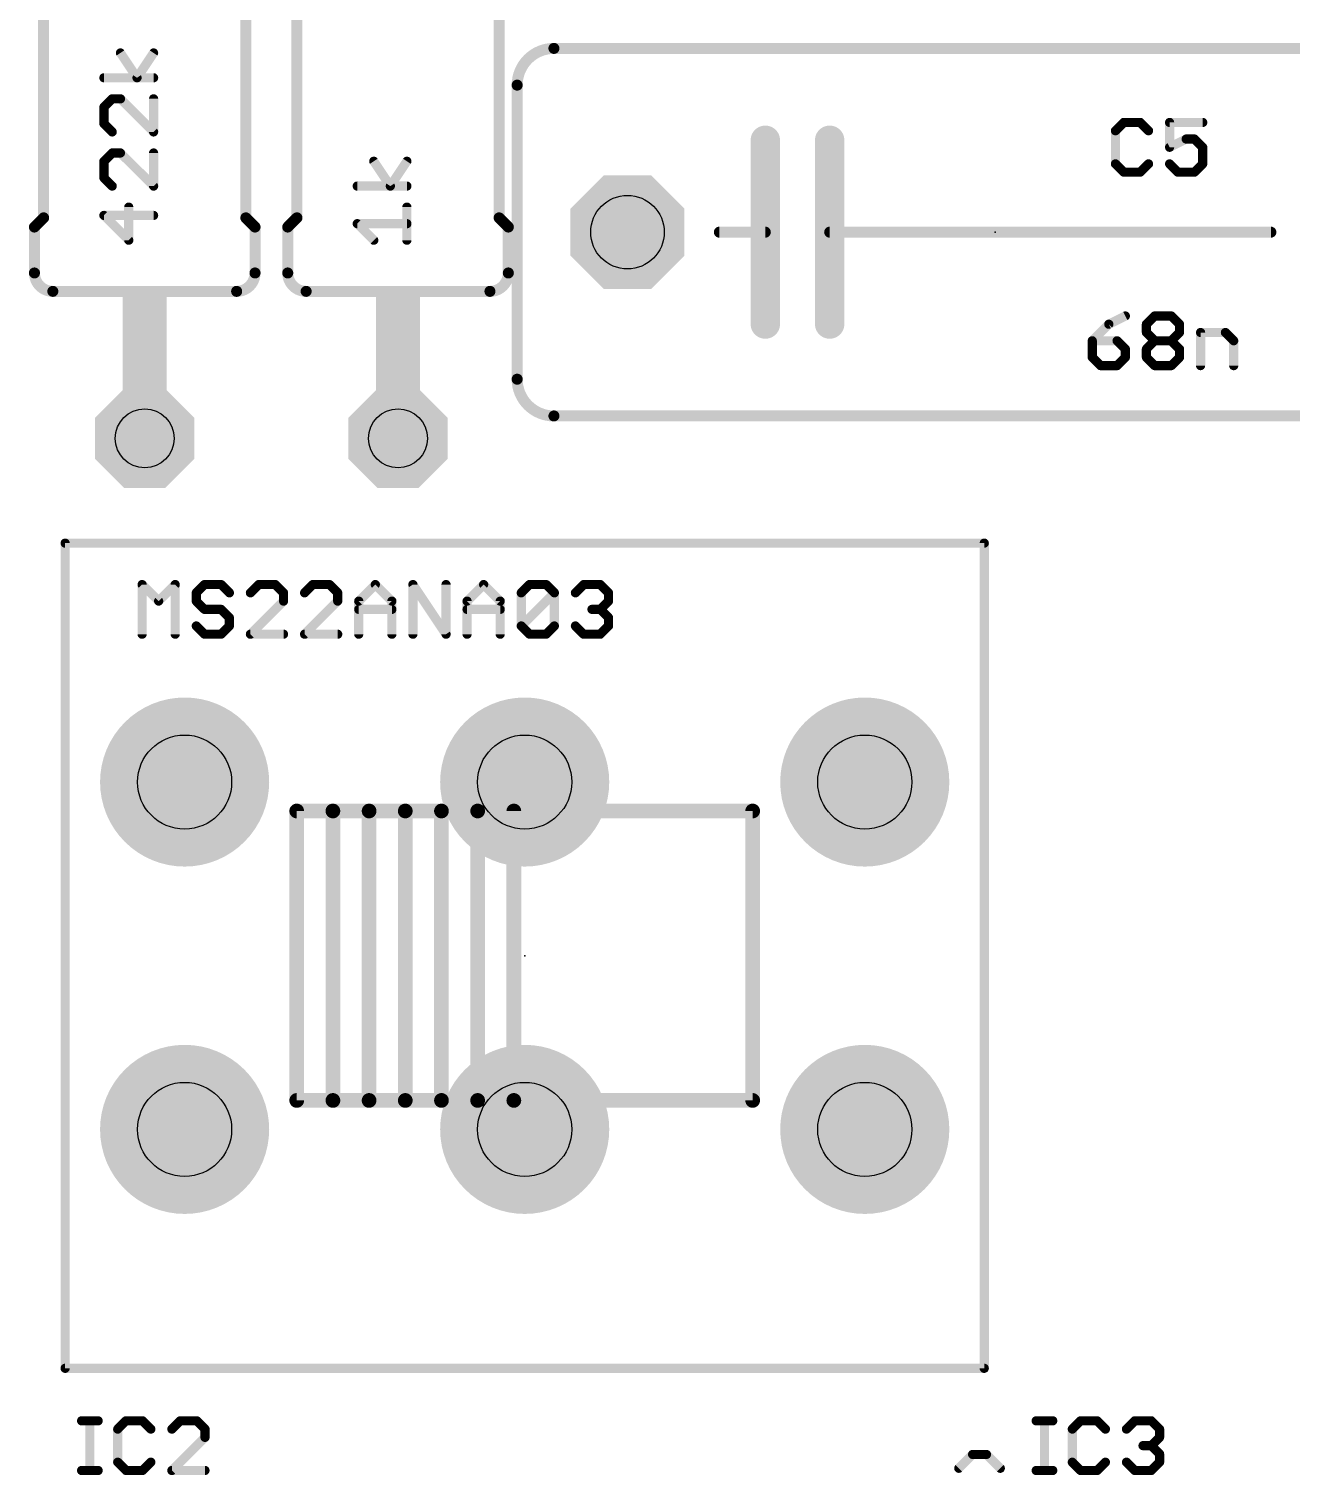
# Model space of a CAD drawing. Extents: x 0 to 135, y -25 to 72.
# Drawn here: x 61.15 to 78.59, y 10.82 to 30.81 of the extents above; entities that cross this region are included whole.
import ezdxf

# ---------------------------------------------------------------- set-up
doc = ezdxf.new("R2010")
doc.units = 0
for name, color, linetype in [('17', 82, 'CONTINUOUS'), ('21', 253, 'CONTINUOUS'), ('23', 7, 'CONTINUOUS'), ('25', 253, 'CONTINUOUS'), ('27', 253, 'CONTINUOUS'), ('29', 253, 'CONTINUOUS'), ('44', 253, 'CONTINUOUS'), ('51', 253, 'CONTINUOUS')]:
    doc.layers.add(name, color=color, linetype=linetype)

# ---------------------------------------------------------------- blocks, each defined once
blk = doc.blocks.new('OCTAGONP')
at = {"const_width": 0.5}
blk.add_lwpolyline([(-0.25, -0.1036), (-0.25, 0.1036), (-0.1036, 0.25), (0.1036, 0.25), (0.25, 0.1036), (0.25, -0.1036), (0.1036, -0.25), (-0.1036, -0.25), (-0.25, -0.1036), (-0.25, 0.1036)], dxfattribs=at)
blk = doc.blocks.new('RECT')
blk.add_solid([(-0.5, -0.5), (0.5, -0.5), (-0.5, 0.5), (0.5, 0.5)])
blk = doc.blocks.new('ROUNDP')
at = {"const_width": 0.5}
blk.add_lwpolyline([(0, -0.25, 1), (0, 0.25, 1), (0, -0.25)], format="xyb", dxfattribs=at)

msp = doc.modelspace()

# ---------------------------------------------------------------- linework, layer by layer
at = {"layer": '21'}
for points, const_width in [([(61.353, 34.802), (61.353, 28.198)], 0.1524), ([(64.147, 34.802), (64.147, 28.198)], 0.1524), ([(64.853, 34.802), (64.853, 28.198)], 0.1524), ([(67.647, 34.802), (67.647, 28.198)], 0.1524), ([(68.404, 30.54), (80.596, 30.54)], 0.1524), ([(67.896, 25.968), (67.896, 30.032)], 0.1524), ([(71.325, 29.27), (71.325, 28)], 0.4064), ([(72.214, 29.27), (72.214, 28)], 0.4064), ([(61.353, 28.198), (61.226, 28.071)], 0.1524), ([(64.147, 28.198), (64.274, 28.071)], 0.1524), ([(64.853, 28.198), (64.726, 28.071)], 0.1524), ([(67.647, 28.198), (67.774, 28.071)], 0.1524), ([(71.325, 28), (71.325, 26.73)], 0.4064), ([(72.214, 28), (72.214, 26.73)], 0.4064), ([(61.226, 27.436), (61.226, 28.071)], 0.1524), ([(64.274, 27.436), (64.274, 28.071)], 0.1524), ([(64.726, 27.436), (64.726, 28.071)], 0.1524), ([(67.774, 27.436), (67.774, 28.071)], 0.1524), ([(70.69, 28), (71.325, 28)], 0.1524), ([(78.31, 28), (72.214, 28)], 0.1524), ([(64.02, 27.182), (61.48, 27.182)], 0.1524), ([(67.52, 27.182), (64.98, 27.182)], 0.1524), ([(80.596, 25.46), (68.404, 25.46)], 0.1524), ([(74.35, 23.7023), (61.65, 23.7023)], 0.127), ([(61.65, 23.7023), (61.65, 12.2977)], 0.127), ([(74.35, 23.7023), (74.35, 12.2977)], 0.127), ([(65.85, 20), (66.35, 20)], 0.2032), ([(65.85, 16), (65.85, 20)], 0.2032), ([(66.35, 20), (66.85, 20)], 0.2032), ([(66.35, 16), (66.35, 20)], 0.2032), ([(66.85, 16), (66.85, 20)], 0.2032), ([(66.35, 16), (65.85, 16)], 0.2032), ([(66.85, 16), (66.35, 16)], 0.2032), ([(74.35, 12.2977), (61.65, 12.2977)], 0.127)]:
    msp.add_lwpolyline(points, dxfattribs=dict(at, const_width=const_width))
for points, const_width in [([(68.404, 30.54, 0.4142), (67.896, 30.032)], 0.1524), ([(68.404, 30.5781, 1), (68.404, 30.5019)], 0.0762), ([(68.404, 30.5019, 1), (68.404, 30.5781)], 0.0762), ([(67.9341, 30.032, 1), (67.8579, 30.032)], 0.0762), ([(67.8579, 30.032, 1), (67.9341, 30.032)], 0.0762), ([(71.4266, 29.27, 1), (71.2234, 29.27)], 0.2032), ([(72.3156, 29.27, 1), (72.1124, 29.27)], 0.2032), ([(61.3149, 28.198, 1), (61.3911, 28.198)], 0.0762), ([(61.3799, 28.1711, 1), (61.3261, 28.2249)], 0.0762), ([(64.1089, 28.198, 1), (64.1851, 28.198)], 0.0762), ([(64.1739, 28.2249, 1), (64.1201, 28.1711)], 0.0762), ([(64.8149, 28.198, 1), (64.8911, 28.198)], 0.0762), ([(64.8799, 28.1711, 1), (64.8261, 28.2249)], 0.0762), ([(67.6089, 28.198, 1), (67.6851, 28.198)], 0.0762), ([(67.6739, 28.2249, 1), (67.6201, 28.1711)], 0.0762), ([(71.4266, 28, 1), (71.2234, 28)], 0.2032), ([(72.3156, 28, 1), (72.1124, 28)], 0.2032), ([(61.2641, 28.071, 1), (61.1879, 28.071)], 0.0762), ([(61.1991, 28.0979, 1), (61.2529, 28.0441)], 0.0762), ([(64.3121, 28.071, 1), (64.2359, 28.071)], 0.0762), ([(64.2471, 28.0441, 1), (64.3009, 28.0979)], 0.0762), ([(64.7641, 28.071, 1), (64.6879, 28.071)], 0.0762), ([(64.6991, 28.0979, 1), (64.7529, 28.0441)], 0.0762), ([(67.8121, 28.071, 1), (67.7359, 28.071)], 0.0762), ([(67.7471, 28.0441, 1), (67.8009, 28.0979)], 0.0762), ([(70.69, 28.0381, 1), (70.69, 27.9619)], 0.0762), ([(71.2234, 28, 1), (71.4266, 28)], 0.2032), ([(71.325, 27.9619, 1), (71.325, 28.0381)], 0.0762), ([(72.1124, 28, 1), (72.3156, 28)], 0.2032), ([(72.214, 28.0381, 1), (72.214, 27.9619)], 0.0762), ([(78.31, 27.9619, 1), (78.31, 28.0381)], 0.0762), ([(61.226, 27.436, 0.4142), (61.48, 27.182)], 0.1524), ([(61.2641, 27.436, 1), (61.1879, 27.436)], 0.0762), ([(61.1879, 27.436, 1), (61.2641, 27.436)], 0.0762), ([(64.02, 27.182, 0.4142), (64.274, 27.436)], 0.1524), ([(64.3121, 27.436, 1), (64.2359, 27.436)], 0.0762), ([(64.2359, 27.436, 1), (64.3121, 27.436)], 0.0762), ([(64.726, 27.436, 0.4142), (64.98, 27.182)], 0.1524), ([(64.7641, 27.436, 1), (64.6879, 27.436)], 0.0762), ([(64.6879, 27.436, 1), (64.7641, 27.436)], 0.0762), ([(67.52, 27.182, 0.4142), (67.774, 27.436)], 0.1524), ([(67.8121, 27.436, 1), (67.7359, 27.436)], 0.0762), ([(67.7359, 27.436, 1), (67.8121, 27.436)], 0.0762), ([(61.48, 27.2201, 1), (61.48, 27.1439)], 0.0762), ([(61.48, 27.1439, 1), (61.48, 27.2201)], 0.0762), ([(64.02, 27.2201, 1), (64.02, 27.1439)], 0.0762), ([(64.02, 27.1439, 1), (64.02, 27.2201)], 0.0762), ([(64.98, 27.2201, 1), (64.98, 27.1439)], 0.0762), ([(64.98, 27.1439, 1), (64.98, 27.2201)], 0.0762), ([(67.52, 27.2201, 1), (67.52, 27.1439)], 0.0762), ([(67.52, 27.1439, 1), (67.52, 27.2201)], 0.0762), ([(71.2234, 26.73, 1), (71.4266, 26.73)], 0.2032), ([(72.1124, 26.73, 1), (72.3156, 26.73)], 0.2032), ([(67.896, 25.968, 0.4142), (68.404, 25.46)], 0.1524), ([(67.9341, 25.968, 1), (67.8579, 25.968)], 0.0762), ([(67.8579, 25.968, 1), (67.9341, 25.968)], 0.0762), ([(68.404, 25.4981, 1), (68.404, 25.4219)], 0.0762), ([(68.404, 25.4219, 1), (68.404, 25.4981)], 0.0762), ([(61.65, 23.734, 1), (61.65, 23.6706)], 0.0635), ([(61.6818, 23.7023, 1), (61.6183, 23.7023)], 0.0635), ([(74.3818, 23.7023, 1), (74.3183, 23.7023)], 0.0635), ([(74.35, 23.6706, 1), (74.35, 23.734)], 0.0635), ([(65.85, 20.0508, 1), (65.85, 19.9492)], 0.1016), ([(65.9008, 20, 1), (65.7992, 20)], 0.1016), ([(66.35, 20.0508, 1), (66.35, 19.9492)], 0.1016), ([(66.4008, 20, 1), (66.2992, 20)], 0.1016), ([(66.35, 19.9492, 1), (66.35, 20.0508)], 0.1016), ([(66.9008, 20, 1), (66.7992, 20)], 0.1016), ([(66.85, 19.9492, 1), (66.85, 20.0508)], 0.1016), ([(65.85, 16.0508, 1), (65.85, 15.9492)], 0.1016), ([(65.7992, 16, 1), (65.9008, 16)], 0.1016), ([(66.35, 16.0508, 1), (66.35, 15.9492)], 0.1016), ([(66.2992, 16, 1), (66.4008, 16)], 0.1016), ([(66.35, 15.9492, 1), (66.35, 16.0508)], 0.1016), ([(66.7992, 16, 1), (66.9008, 16)], 0.1016), ([(66.85, 15.9492, 1), (66.85, 16.0508)], 0.1016), ([(61.65, 12.3295, 1), (61.65, 12.266)], 0.0635), ([(61.6183, 12.2977, 1), (61.6818, 12.2977)], 0.0635), ([(74.3183, 12.2977, 1), (74.3818, 12.2977)], 0.0635), ([(74.35, 12.266, 1), (74.35, 12.3295)], 0.0635)]:
    msp.add_lwpolyline(points, format="xyb", dxfattribs=dict(at, const_width=const_width))
at = {"layer": '23'}
for p in [(74.5, 28), (68, 18)]:
    msp.add_point(p, dxfattribs=at)
at = {"layer": '25', "const_width": 0.0635}
for points in [[(76.1944, 29.4017, 1), (76.1309, 29.4017)], [(76.1402, 29.4241, 1), (76.1851, 29.3792)], [(76.2771, 29.5478, 1), (76.2771, 29.4843)], [(76.2995, 29.4936, 1), (76.2546, 29.5385)], [(76.5283, 29.5385, 1), (76.4834, 29.4936)], [(76.5059, 29.4843, 1), (76.5059, 29.5478)], [(76.5978, 29.3792, 1), (76.6427, 29.4241)], [(76.9428, 29.5161, 1), (76.8793, 29.5161)], [(76.9111, 29.5478, 1), (76.9111, 29.4843)], [(77.3687, 29.4843, 1), (77.3687, 29.5478)], [(76.8793, 29.1729, 1), (76.9428, 29.1729)], [(76.8969, 29.2013, 1), (76.9253, 29.1445)], [(77.1399, 29.319, 1), (77.1399, 29.2555)], [(77.1541, 29.2589, 1), (77.1257, 29.3157)], [(77.2767, 29.3097, 1), (77.2318, 29.2648)], [(77.2543, 29.2555, 1), (77.2543, 29.319)], [(77.4004, 29.1729, 1), (77.3369, 29.1729)], [(77.3462, 29.1504, 1), (77.3911, 29.1953)], [(76.1851, 28.9665, 1), (76.1402, 28.9216)], [(76.6427, 28.9216, 1), (76.5978, 28.9665)], [(76.9335, 28.9665, 1), (76.8886, 28.9216)], [(77.3911, 28.9216, 1), (77.3462, 28.9665)], [(76.1309, 28.9441, 1), (76.1944, 28.9441)], [(76.2771, 28.8615, 1), (76.2771, 28.798)], [(76.2546, 28.8072, 1), (76.2995, 28.8522)], [(76.4834, 28.8522, 1), (76.5283, 28.8072)], [(76.5059, 28.798, 1), (76.5059, 28.8615)], [(77.0255, 28.8615, 1), (77.0255, 28.798)], [(77.003, 28.8072, 1), (77.0479, 28.8522)], [(77.2318, 28.8522, 1), (77.2767, 28.8072)], [(77.2543, 28.798, 1), (77.2543, 28.8615)], [(77.3369, 28.9441, 1), (77.4004, 28.9441)], [(61.8777, 11.6038, 1), (61.8777, 11.5403)], [(62.0239, 11.5721, 1), (61.9604, 11.5721)], [(62.1065, 11.5403, 1), (62.1065, 11.6038)], [(62.4911, 11.6038, 1), (62.4911, 11.5403)], [(62.5135, 11.5496, 1), (62.4686, 11.5945)], [(62.7423, 11.5945, 1), (62.6974, 11.5496)], [(62.7199, 11.5403, 1), (62.7199, 11.6038)], [(63.2395, 11.6038, 1), (63.2395, 11.5403)], [(63.2619, 11.5496, 1), (63.217, 11.5945)], [(63.4907, 11.5945, 1), (63.4458, 11.5496)], [(63.4683, 11.5403, 1), (63.4683, 11.6038)], [(75.0677, 11.6038, 1), (75.0677, 11.5403)], [(75.2139, 11.5721, 1), (75.1504, 11.5721)], [(75.2965, 11.5403, 1), (75.2965, 11.6038)], [(75.6811, 11.6038, 1), (75.6811, 11.5403)], [(75.7035, 11.5496, 1), (75.6586, 11.5945)], [(75.9323, 11.5945, 1), (75.8874, 11.5496)], [(75.9099, 11.5403, 1), (75.9099, 11.6038)], [(76.4295, 11.6038, 1), (76.4295, 11.5403)], [(76.4519, 11.5496, 1), (76.407, 11.5945)], [(76.6807, 11.5945, 1), (76.6358, 11.5496)], [(76.6583, 11.5403, 1), (76.6583, 11.6038)], [(62.4084, 11.4577, 1), (62.3449, 11.4577)], [(62.3542, 11.4801, 1), (62.3991, 11.4352)], [(62.8118, 11.4352, 1), (62.8567, 11.4801)], [(63.1026, 11.4801, 1), (63.1475, 11.4352)], [(63.6144, 11.4577, 1), (63.5509, 11.4577)], [(63.5602, 11.4352, 1), (63.6051, 11.4801)], [(63.6051, 11.3208, 1), (63.5602, 11.3657)], [(75.5984, 11.4577, 1), (75.5349, 11.4577)], [(75.5442, 11.4801, 1), (75.5891, 11.4352)], [(76.0018, 11.4352, 1), (76.0467, 11.4801)], [(76.2926, 11.4801, 1), (76.3375, 11.4352)], [(76.8044, 11.4577, 1), (76.7409, 11.4577)], [(76.7502, 11.4352, 1), (76.7951, 11.4801)], [(76.7951, 11.3208, 1), (76.7502, 11.3657)], [(63.5509, 11.3433, 1), (63.6144, 11.3433)], [(76.5439, 11.2606, 1), (76.5439, 11.1971)], [(76.6807, 11.2513, 1), (76.6358, 11.2064)], [(76.6358, 11.2513, 1), (76.6807, 11.2064)], [(76.6583, 11.1971, 1), (76.6583, 11.2606)], [(76.7409, 11.3433, 1), (76.8044, 11.3433)], [(62.3449, 11.0001, 1), (62.4084, 11.0001)], [(62.3991, 11.0225, 1), (62.3542, 10.9776)], [(62.8567, 10.9776, 1), (62.8118, 11.0225)], [(75.5349, 11.0001, 1), (75.5984, 11.0001)], [(75.5891, 11.0225, 1), (75.5442, 10.9776)], [(76.0467, 10.9776, 1), (76.0018, 11.0225)], [(76.3375, 11.0225, 1), (76.2926, 10.9776)], [(76.8044, 11.1145, 1), (76.7409, 11.1145)], [(76.7409, 11.0001, 1), (76.8044, 11.0001)], [(76.7502, 11.092, 1), (76.7951, 11.1369)], [(76.7951, 10.9776, 1), (76.7502, 11.0225)], [(61.8777, 10.9175, 1), (61.8777, 10.8539)], [(61.9604, 10.8857, 1), (62.0239, 10.8857)], [(62.1065, 10.8539, 1), (62.1065, 10.9175)], [(62.4911, 10.9175, 1), (62.4911, 10.8539)], [(62.4686, 10.8632, 1), (62.5135, 10.9082)], [(62.6974, 10.9082, 1), (62.7423, 10.8632)], [(62.7199, 10.8539, 1), (62.7199, 10.9175)], [(63.1251, 10.9175, 1), (63.1251, 10.8539)], [(63.1026, 10.9082, 1), (63.1475, 10.8632)], [(63.5827, 10.8539, 1), (63.5827, 10.9175)], [(75.0677, 10.9175, 1), (75.0677, 10.8539)], [(75.1504, 10.8857, 1), (75.2139, 10.8857)], [(75.2965, 10.8539, 1), (75.2965, 10.9175)], [(75.6811, 10.9175, 1), (75.6811, 10.8539)], [(75.6586, 10.8632, 1), (75.7035, 10.9082)], [(75.8874, 10.9082, 1), (75.9323, 10.8632)], [(75.9099, 10.8539, 1), (75.9099, 10.9175)], [(76.4295, 10.9175, 1), (76.4295, 10.8539)], [(76.407, 10.8632, 1), (76.4519, 10.9082)], [(76.6358, 10.9082, 1), (76.6807, 10.8632)], [(76.6583, 10.8539, 1), (76.6583, 10.9175)]]:
    msp.add_lwpolyline(points, format="xyb", dxfattribs=at)
at = {"layer": '25', "const_width": 0.127}
for points in [[(76.2771, 29.5161), (76.1627, 29.4017)], [(76.1627, 29.4017), (76.1627, 28.9441)], [(76.5059, 29.5161), (76.2771, 29.5161)], [(76.6203, 29.4017), (76.5059, 29.5161)], [(77.3687, 29.5161), (76.9111, 29.5161)], [(76.9111, 29.5161), (76.9111, 29.1729)], [(76.9111, 29.1729), (77.1399, 29.2873)], [(77.1399, 29.2873), (77.2543, 29.2873)], [(77.2543, 29.2873), (77.3687, 29.1729)], [(77.3687, 29.1729), (77.3687, 28.9441)], [(76.1627, 28.9441), (76.2771, 28.8297)], [(76.5059, 28.8297), (76.6203, 28.9441)], [(77.0255, 28.8297), (76.9111, 28.9441)], [(77.3687, 28.9441), (77.2543, 28.8297)], [(76.2771, 28.8297), (76.5059, 28.8297)], [(77.2543, 28.8297), (77.0255, 28.8297)], [(61.8777, 11.5721), (62.1065, 11.5721)], [(61.9921, 10.8857), (61.9921, 11.5721)], [(62.4911, 11.5721), (62.3767, 11.4577)], [(62.7199, 11.5721), (62.4911, 11.5721)], [(62.8343, 11.4577), (62.7199, 11.5721)], [(63.2395, 11.5721), (63.1251, 11.4577)], [(63.4683, 11.5721), (63.2395, 11.5721)], [(63.5827, 11.4577), (63.4683, 11.5721)], [(75.0677, 11.5721), (75.2965, 11.5721)], [(75.1821, 10.8857), (75.1821, 11.5721)], [(75.6811, 11.5721), (75.5667, 11.4577)], [(75.9099, 11.5721), (75.6811, 11.5721)], [(76.0243, 11.4577), (75.9099, 11.5721)], [(76.3151, 11.4577), (76.4295, 11.5721)], [(76.4295, 11.5721), (76.6583, 11.5721)], [(76.6583, 11.5721), (76.7727, 11.4577)], [(62.3767, 11.4577), (62.3767, 11.0001)], [(63.1251, 10.8857), (63.5827, 11.3433)], [(63.5827, 11.3433), (63.5827, 11.4577)], [(75.5667, 11.4577), (75.5667, 11.0001)], [(76.7727, 11.3433), (76.6583, 11.2289)], [(76.7727, 11.4577), (76.7727, 11.3433)], [(76.6583, 11.2289), (76.5439, 11.2289)], [(76.6583, 11.2289), (76.7727, 11.1145)], [(62.3767, 11.0001), (62.4911, 10.8857)], [(62.7199, 10.8857), (62.8343, 11.0001)], [(75.5667, 11.0001), (75.6811, 10.8857)], [(75.9099, 10.8857), (76.0243, 11.0001)], [(76.4295, 10.8857), (76.3151, 11.0001)], [(76.7727, 11.0001), (76.6583, 10.8857)], [(76.7727, 11.1145), (76.7727, 11.0001)], [(61.8777, 10.8857), (62.1065, 10.8857)], [(62.4911, 10.8857), (62.7199, 10.8857)], [(63.5827, 10.8857), (63.1251, 10.8857)], [(75.0677, 10.8857), (75.2965, 10.8857)], [(75.6811, 10.8857), (75.9099, 10.8857)], [(76.6583, 10.8857), (76.4295, 10.8857)]]:
    msp.add_lwpolyline(points, dxfattribs=at)
at = {"layer": '27', "const_width": 0.127}
for points in [[(62.6435, 30.1337), (62.4147, 30.4769)], [(62.8723, 30.4769), (62.6435, 30.1337)], [(62.8723, 30.1337), (62.1859, 30.1337)], [(62.3003, 29.8429), (62.1859, 29.7285)], [(62.1859, 29.7285), (62.1859, 29.4997)], [(62.4147, 29.8429), (62.3003, 29.8429)], [(62.8723, 29.3853), (62.4147, 29.8429)], [(62.8723, 29.8429), (62.8723, 29.3853)], [(62.1859, 29.4997), (62.3003, 29.3853)], [(62.3003, 29.0945), (62.1859, 28.9801)], [(62.1859, 28.9801), (62.1859, 28.7513)], [(62.4147, 29.0945), (62.3003, 29.0945)], [(62.8723, 28.6369), (62.4147, 29.0945)], [(62.8723, 29.0945), (62.8723, 28.6369)], [(66.1435, 28.6369), (65.9147, 28.9801)], [(66.3723, 28.9801), (66.1435, 28.6369)], [(62.1859, 28.7513), (62.3003, 28.6369)], [(66.3723, 28.6369), (65.6859, 28.6369)], [(62.5291, 27.8885), (62.5291, 28.3461)], [(66.3723, 27.8885), (66.3723, 28.3461)], [(62.8723, 28.2317), (62.1859, 28.2317)], [(62.1859, 28.2317), (62.5291, 27.8885)], [(65.9147, 27.8885), (65.6859, 28.1173)], [(65.6859, 28.1173), (66.3723, 28.1173)], [(76.071, 26.7277), (75.8423, 26.4989)], [(76.2998, 26.8421), (76.071, 26.7277)], [(76.5907, 26.7277), (76.7051, 26.8421)], [(76.5907, 26.6133), (76.5907, 26.7277)], [(76.7051, 26.8421), (76.9339, 26.8421)], [(76.9339, 26.8421), (77.0483, 26.7277)], [(77.0483, 26.7277), (77.0483, 26.6133)], [(76.7051, 26.4989), (76.5907, 26.6133)], [(77.0483, 26.6133), (76.9339, 26.4989)], [(77.3391, 26.1557), (77.3391, 26.6133)], [(77.3391, 26.6133), (77.6823, 26.6133)], [(77.6823, 26.6133), (77.7967, 26.4989)], [(75.8423, 26.4989), (75.8423, 26.2701)], [(76.1854, 26.4989), (75.8423, 26.4989)], [(76.2998, 26.3845), (76.1854, 26.4989)], [(76.2998, 26.2701), (76.2998, 26.3845)], [(76.5907, 26.3845), (76.7051, 26.4989)], [(76.5907, 26.2701), (76.5907, 26.3845)], [(76.7051, 26.4989), (76.9339, 26.4989)], [(76.9339, 26.4989), (77.0483, 26.3845)], [(77.0483, 26.3845), (77.0483, 26.2701)], [(77.7967, 26.4989), (77.7967, 26.1557)], [(75.8423, 26.2701), (75.9567, 26.1557)], [(75.9567, 26.1557), (76.1854, 26.1557)], [(76.1854, 26.1557), (76.2998, 26.2701)], [(76.7051, 26.1557), (76.5907, 26.2701)], [(76.9339, 26.1557), (76.7051, 26.1557)], [(77.0483, 26.2701), (76.9339, 26.1557)], [(62.7135, 22.4435), (62.7135, 23.1299)], [(62.7135, 23.1299), (62.9423, 22.9011)], [(62.9423, 22.9011), (63.1711, 23.1299)], [(63.1711, 23.1299), (63.1711, 22.4435)], [(63.5763, 23.1299), (63.4619, 23.0155)], [(63.8051, 23.1299), (63.5763, 23.1299)], [(63.9195, 23.0155), (63.8051, 23.1299)], [(64.3247, 23.1299), (64.2103, 23.0155)], [(64.5535, 23.1299), (64.3247, 23.1299)], [(64.6679, 23.0155), (64.5535, 23.1299)], [(65.0731, 23.1299), (64.9587, 23.0155)], [(65.3019, 23.1299), (65.0731, 23.1299)], [(65.4163, 23.0155), (65.3019, 23.1299)], [(65.7072, 22.9011), (65.936, 23.1299)], [(65.936, 23.1299), (66.1648, 22.9011)], [(66.4556, 22.4435), (66.4556, 23.1299)], [(66.4556, 23.1299), (66.9132, 22.4435)], [(66.9132, 22.4435), (66.9132, 23.1299)], [(67.204, 22.9011), (67.4328, 23.1299)], [(67.4328, 23.1299), (67.6616, 22.9011)], [(67.9524, 23.0155), (68.0668, 23.1299)], [(68.0668, 23.1299), (68.2956, 23.1299)], [(68.2956, 23.1299), (68.41, 23.0155)], [(68.7008, 23.0155), (68.8152, 23.1299)], [(68.8152, 23.1299), (69.044, 23.1299)], [(69.044, 23.1299), (69.1584, 23.0155)], [(63.4619, 23.0155), (63.4619, 22.9011)], [(64.6679, 22.9011), (64.6679, 23.0155)], [(65.4163, 22.9011), (65.4163, 23.0155)], [(67.9524, 22.5579), (67.9524, 23.0155)], [(67.9524, 22.5579), (68.41, 23.0155)], [(68.41, 23.0155), (68.41, 22.5579)], [(69.1584, 23.0155), (69.1584, 22.9011)], [(63.4619, 22.9011), (63.5763, 22.7867)], [(63.5763, 22.7867), (63.8051, 22.7867)], [(63.8051, 22.7867), (63.9195, 22.6723)], [(64.2103, 22.4435), (64.6679, 22.9011)], [(64.9587, 22.4435), (65.4163, 22.9011)], [(65.7072, 22.4435), (65.7072, 22.9011)], [(65.7072, 22.7867), (66.1648, 22.7867)], [(66.1648, 22.9011), (66.1648, 22.4435)], [(67.204, 22.4435), (67.204, 22.9011)], [(67.204, 22.7867), (67.6616, 22.7867)], [(67.6616, 22.9011), (67.6616, 22.4435)], [(69.044, 22.7867), (68.9296, 22.7867)], [(69.1584, 22.9011), (69.044, 22.7867)], [(69.044, 22.7867), (69.1584, 22.6723)], [(63.5763, 22.4435), (63.4619, 22.5579)], [(63.9195, 22.5579), (63.8051, 22.4435)], [(63.9195, 22.6723), (63.9195, 22.5579)], [(68.0668, 22.4435), (67.9524, 22.5579)], [(68.41, 22.5579), (68.2956, 22.4435)], [(68.8152, 22.4435), (68.7008, 22.5579)], [(69.1584, 22.5579), (69.044, 22.4435)], [(69.1584, 22.6723), (69.1584, 22.5579)], [(63.8051, 22.4435), (63.5763, 22.4435)], [(64.6679, 22.4435), (64.2103, 22.4435)], [(65.4163, 22.4435), (64.9587, 22.4435)], [(68.2956, 22.4435), (68.0668, 22.4435)], [(69.044, 22.4435), (68.8152, 22.4435)], [(74.1892, 11.1073), (73.998, 10.9162)], [(74.3803, 11.1073), (74.1892, 11.1073)], [(74.5715, 10.9162), (74.3803, 11.1073)]]:
    msp.add_lwpolyline(points, dxfattribs=at)
at = {"layer": '27', "const_width": 0.0635}
for points in [[(62.4411, 30.4945, 1), (62.3883, 30.4593)], [(62.8987, 30.4593, 1), (62.8459, 30.4945)], [(62.1859, 30.1655, 1), (62.1859, 30.102)], [(62.6171, 30.1514, 1), (62.6699, 30.1161)], [(62.6171, 30.1161, 1), (62.6699, 30.1514)], [(62.8723, 30.102, 1), (62.8723, 30.1655)], [(62.2177, 29.7285, 1), (62.1542, 29.7285)], [(62.1635, 29.751, 1), (62.2084, 29.7061)], [(62.3003, 29.8747, 1), (62.3003, 29.8112)], [(62.3228, 29.8205, 1), (62.2779, 29.8654)], [(62.4372, 29.8654, 1), (62.3923, 29.8205)], [(62.4147, 29.8112, 1), (62.4147, 29.8747)], [(62.9041, 29.8429, 1), (62.8406, 29.8429)], [(62.2084, 29.5222, 1), (62.1635, 29.4773)], [(62.1542, 29.4997, 1), (62.2177, 29.4997)], [(62.2779, 29.3629, 1), (62.3228, 29.4078)], [(62.8406, 29.3853, 1), (62.9041, 29.3853)], [(62.8498, 29.3629, 1), (62.8948, 29.4078)], [(62.2177, 28.9801, 1), (62.1542, 28.9801)], [(62.1635, 29.0026, 1), (62.2084, 28.9577)], [(62.3003, 29.1263, 1), (62.3003, 29.0628)], [(62.3228, 29.0721, 1), (62.2779, 29.117)], [(62.4372, 29.117, 1), (62.3923, 29.0721)], [(62.4147, 29.0628, 1), (62.4147, 29.1263)], [(62.9041, 29.0945, 1), (62.8406, 29.0945)], [(65.9411, 28.9977, 1), (65.8883, 28.9625)], [(66.3987, 28.9625, 1), (66.3459, 28.9977)], [(62.2084, 28.7738, 1), (62.1635, 28.7289)], [(62.1542, 28.7513, 1), (62.2177, 28.7513)], [(62.2779, 28.6145, 1), (62.3228, 28.6594)], [(62.8406, 28.6369, 1), (62.9041, 28.6369)], [(62.8498, 28.6145, 1), (62.8948, 28.6594)], [(65.6859, 28.6687, 1), (65.6859, 28.6052)], [(66.1171, 28.6545, 1), (66.1699, 28.6193)], [(66.1171, 28.6193, 1), (66.1699, 28.6545)], [(66.3723, 28.6052, 1), (66.3723, 28.6687)], [(62.5609, 28.3461, 1), (62.4974, 28.3461)], [(66.4041, 28.3461, 1), (66.3406, 28.3461)], [(62.1859, 28.2634, 1), (62.1859, 28.1999)], [(62.2084, 28.2541, 1), (62.1635, 28.2092)], [(62.8723, 28.1999, 1), (62.8723, 28.2634)], [(65.6859, 28.149, 1), (65.6859, 28.0855)], [(65.7084, 28.1397, 1), (65.6635, 28.0948)], [(66.3723, 28.0855, 1), (66.3723, 28.149)], [(62.4974, 27.8885, 1), (62.5609, 27.8885)], [(62.5067, 27.866, 1), (62.5516, 27.911)], [(65.8923, 27.866, 1), (65.9372, 27.911)], [(66.3406, 27.8885, 1), (66.4041, 27.8885)], [(76.0568, 26.7561, 1), (76.0852, 26.6993)], [(76.0935, 26.7052, 1), (76.0486, 26.7501)], [(76.314, 26.8137, 1), (76.2856, 26.8705)], [(76.6224, 26.7277, 1), (76.5589, 26.7277)], [(76.7051, 26.8738, 1), (76.7051, 26.8103)], [(76.7275, 26.8196, 1), (76.6826, 26.8645)], [(76.9563, 26.8645, 1), (76.9114, 26.8196)], [(76.9339, 26.8103, 1), (76.9339, 26.8738)], [(77.08, 26.7277, 1), (77.0165, 26.7277)], [(76.5589, 26.6133, 1), (76.6224, 26.6133)], [(76.5682, 26.7501, 1), (76.6131, 26.7052)], [(76.6131, 26.6357, 1), (76.5682, 26.5908)], [(77.0165, 26.6133, 1), (77.08, 26.6133)], [(77.0258, 26.7052, 1), (77.0707, 26.7501)], [(77.0707, 26.5908, 1), (77.0258, 26.6357)], [(77.3708, 26.6133, 1), (77.3073, 26.6133)], [(77.3391, 26.645, 1), (77.3391, 26.5815)], [(77.7047, 26.6357, 1), (77.6598, 26.5908)], [(77.6823, 26.5815, 1), (77.6823, 26.645)], [(75.874, 26.4989, 1), (75.8105, 26.4989)], [(75.8423, 26.5306, 1), (75.8423, 26.4671)], [(75.8198, 26.5213, 1), (75.8647, 26.4764)], [(76.2079, 26.5213, 1), (76.163, 26.4764)], [(76.1854, 26.4671, 1), (76.1854, 26.5306)], [(76.3316, 26.3845, 1), (76.2681, 26.3845)], [(76.2774, 26.362, 1), (76.3223, 26.4069)], [(76.6224, 26.3845, 1), (76.5589, 26.3845)], [(76.5682, 26.4069, 1), (76.6131, 26.362)], [(76.7051, 26.5306, 1), (76.7051, 26.4671)], [(76.7275, 26.4764, 1), (76.6826, 26.5213)], [(76.6826, 26.4764, 1), (76.7275, 26.5213)], [(76.9563, 26.5213, 1), (76.9114, 26.4764)], [(76.9114, 26.5213, 1), (76.9563, 26.4764)], [(76.9339, 26.4671, 1), (76.9339, 26.5306)], [(77.08, 26.3845, 1), (77.0165, 26.3845)], [(77.0258, 26.362, 1), (77.0707, 26.4069)], [(77.8284, 26.4989, 1), (77.7649, 26.4989)], [(77.7742, 26.4764, 1), (77.8191, 26.5213)], [(75.8647, 26.2925, 1), (75.8198, 26.2476)], [(75.8105, 26.2701, 1), (75.874, 26.2701)], [(75.9567, 26.1874, 1), (75.9567, 26.124)], [(75.9342, 26.1332, 1), (75.9791, 26.1782)], [(76.163, 26.1782, 1), (76.2079, 26.1332)], [(76.1854, 26.124, 1), (76.1854, 26.1874)], [(76.2681, 26.2701, 1), (76.3316, 26.2701)], [(76.3223, 26.2476, 1), (76.2774, 26.2925)], [(76.5589, 26.2701, 1), (76.6224, 26.2701)], [(76.6131, 26.2925, 1), (76.5682, 26.2476)], [(76.7051, 26.1874, 1), (76.7051, 26.124)], [(76.6826, 26.1332, 1), (76.7275, 26.1782)], [(76.9114, 26.1782, 1), (76.9563, 26.1332)], [(76.9339, 26.124, 1), (76.9339, 26.1874)], [(77.0165, 26.2701, 1), (77.08, 26.2701)], [(77.0707, 26.2476, 1), (77.0258, 26.2925)], [(77.3073, 26.1557, 1), (77.3708, 26.1557)], [(77.7649, 26.1557, 1), (77.8284, 26.1557)], [(62.7453, 23.1299, 1), (62.6818, 23.1299)], [(62.736, 23.1523, 1), (62.691, 23.1074)], [(63.2028, 23.1299, 1), (63.1393, 23.1299)], [(63.1935, 23.1074, 1), (63.1486, 23.1523)], [(63.5763, 23.1616, 1), (63.5763, 23.0981)], [(63.5988, 23.1074, 1), (63.5539, 23.1523)], [(63.8276, 23.1523, 1), (63.7827, 23.1074)], [(63.8051, 23.0981, 1), (63.8051, 23.1616)], [(64.3247, 23.1616, 1), (64.3247, 23.0981)], [(64.3472, 23.1074, 1), (64.3023, 23.1523)], [(64.576, 23.1523, 1), (64.5311, 23.1074)], [(64.5535, 23.0981, 1), (64.5535, 23.1616)], [(65.0731, 23.1616, 1), (65.0731, 23.0981)], [(65.0956, 23.1074, 1), (65.0507, 23.1523)], [(65.3244, 23.1523, 1), (65.2795, 23.1074)], [(65.3019, 23.0981, 1), (65.3019, 23.1616)], [(65.9584, 23.1523, 1), (65.9135, 23.1074)], [(65.9584, 23.1074, 1), (65.9135, 23.1523)], [(66.4873, 23.1299, 1), (66.4238, 23.1299)], [(66.482, 23.1475, 1), (66.4292, 23.1123)], [(66.9449, 23.1299, 1), (66.8814, 23.1299)], [(67.4552, 23.1523, 1), (67.4103, 23.1074)], [(67.4552, 23.1074, 1), (67.4103, 23.1523)], [(68.0668, 23.1616, 1), (68.0668, 23.0981)], [(68.0893, 23.1074, 1), (68.0444, 23.1523)], [(68.3181, 23.1523, 1), (68.2731, 23.1074)], [(68.2956, 23.0981, 1), (68.2956, 23.1616)], [(68.8152, 23.1616, 1), (68.8152, 23.0981)], [(68.8377, 23.1074, 1), (68.7928, 23.1523)], [(69.0665, 23.1523, 1), (69.0216, 23.1074)], [(69.044, 23.0981, 1), (69.044, 23.1616)], [(63.4937, 23.0155, 1), (63.4302, 23.0155)], [(63.4395, 23.0379, 1), (63.4844, 22.993)], [(63.8971, 22.993, 1), (63.942, 23.0379)], [(64.1879, 23.0379, 1), (64.2328, 22.993)], [(64.6997, 23.0155, 1), (64.6362, 23.0155)], [(64.6455, 22.993, 1), (64.6904, 23.0379)], [(64.9363, 23.0379, 1), (64.9812, 22.993)], [(65.4481, 23.0155, 1), (65.3846, 23.0155)], [(65.3939, 22.993, 1), (65.4388, 23.0379)], [(67.9842, 23.0155, 1), (67.9207, 23.0155)], [(67.93, 23.0379, 1), (67.9749, 22.993)], [(68.4417, 23.0155, 1), (68.3782, 23.0155)], [(68.4325, 22.993, 1), (68.3875, 23.0379)], [(68.3875, 22.993, 1), (68.4325, 23.0379)], [(68.6784, 23.0379, 1), (68.7233, 22.993)], [(69.1902, 23.0155, 1), (69.1267, 23.0155)], [(69.136, 22.993, 1), (69.1809, 23.0379)], [(62.9198, 22.9235, 1), (62.9647, 22.8786)], [(62.9198, 22.8786, 1), (62.9647, 22.9235)], [(63.4302, 22.9011, 1), (63.4937, 22.9011)], [(63.4844, 22.9235, 1), (63.4395, 22.8786)], [(63.5763, 22.8184, 1), (63.5763, 22.7549)], [(63.5539, 22.7642, 1), (63.5988, 22.8091)], [(63.8276, 22.8091, 1), (63.7827, 22.7642)], [(63.8051, 22.7549, 1), (63.8051, 22.8184)], [(64.6362, 22.9011, 1), (64.6997, 22.9011)], [(64.6904, 22.8786, 1), (64.6455, 22.9235)], [(65.3846, 22.9011, 1), (65.4481, 22.9011)], [(65.4388, 22.8786, 1), (65.3939, 22.9235)], [(65.7389, 22.9011, 1), (65.6754, 22.9011)], [(65.6847, 22.9235, 1), (65.7296, 22.8786)], [(65.7072, 22.8184, 1), (65.7072, 22.7549)], [(66.1965, 22.9011, 1), (66.133, 22.9011)], [(66.1423, 22.8786, 1), (66.1872, 22.9235)], [(66.1648, 22.7549, 1), (66.1648, 22.8184)], [(67.2357, 22.9011, 1), (67.1722, 22.9011)], [(67.1815, 22.9235, 1), (67.2264, 22.8786)], [(67.204, 22.8184, 1), (67.204, 22.7549)], [(67.6933, 22.9011, 1), (67.6298, 22.9011)], [(67.6391, 22.8786, 1), (67.684, 22.9235)], [(67.6616, 22.7549, 1), (67.6616, 22.8184)], [(68.9296, 22.8184, 1), (68.9296, 22.7549)], [(69.0665, 22.8091, 1), (69.0216, 22.7642)], [(69.0216, 22.8091, 1), (69.0665, 22.7642)], [(69.044, 22.7549, 1), (69.044, 22.8184)], [(69.1267, 22.9011, 1), (69.1902, 22.9011)], [(69.1809, 22.8786, 1), (69.136, 22.9235)], [(63.4844, 22.5803, 1), (63.4395, 22.5354)], [(63.9513, 22.6723, 1), (63.8878, 22.6723)], [(63.8878, 22.5579, 1), (63.9513, 22.5579)], [(63.8971, 22.6498, 1), (63.942, 22.6947)], [(63.942, 22.5354, 1), (63.8971, 22.5803)], [(67.9207, 22.5579, 1), (67.9842, 22.5579)], [(67.9749, 22.5803, 1), (67.93, 22.5354)], [(67.93, 22.5803, 1), (67.9749, 22.5354)], [(68.3782, 22.5579, 1), (68.4417, 22.5579)], [(68.4325, 22.5354, 1), (68.3875, 22.5803)], [(68.7233, 22.5803, 1), (68.6784, 22.5354)], [(69.1902, 22.6723, 1), (69.1267, 22.6723)], [(69.1267, 22.5579, 1), (69.1902, 22.5579)], [(69.136, 22.6498, 1), (69.1809, 22.6947)], [(69.1809, 22.5354, 1), (69.136, 22.5803)], [(62.6818, 22.4435, 1), (62.7453, 22.4435)], [(63.1393, 22.4435, 1), (63.2028, 22.4435)], [(63.5763, 22.4752, 1), (63.5763, 22.4118)], [(63.5539, 22.421, 1), (63.5988, 22.466)], [(63.7827, 22.466, 1), (63.8276, 22.421)], [(63.8051, 22.4118, 1), (63.8051, 22.4752)], [(64.1879, 22.466, 1), (64.2328, 22.421)], [(64.2103, 22.4752, 1), (64.2103, 22.4118)], [(64.6679, 22.4118, 1), (64.6679, 22.4752)], [(64.9587, 22.4752, 1), (64.9587, 22.4118)], [(64.9363, 22.466, 1), (64.9812, 22.421)], [(65.4163, 22.4118, 1), (65.4163, 22.4752)], [(65.6754, 22.4435, 1), (65.7389, 22.4435)], [(66.133, 22.4435, 1), (66.1965, 22.4435)], [(66.4238, 22.4435, 1), (66.4873, 22.4435)], [(66.8814, 22.4435, 1), (66.9449, 22.4435)], [(66.8868, 22.4259, 1), (66.9396, 22.4611)], [(67.1722, 22.4435, 1), (67.2357, 22.4435)], [(67.6298, 22.4435, 1), (67.6933, 22.4435)], [(68.0668, 22.4752, 1), (68.0668, 22.4118)], [(68.0444, 22.421, 1), (68.0893, 22.466)], [(68.2731, 22.466, 1), (68.3181, 22.421)], [(68.2956, 22.4118, 1), (68.2956, 22.4752)], [(68.8152, 22.4752, 1), (68.8152, 22.4118)], [(68.7928, 22.421, 1), (68.8377, 22.466)], [(69.0216, 22.466, 1), (69.0665, 22.421)], [(69.044, 22.4118, 1), (69.044, 22.4752)], [(74.1892, 11.1391, 1), (74.1892, 11.0756)], [(74.2116, 11.0849, 1), (74.1667, 11.1298)], [(74.4028, 11.1298, 1), (74.3579, 11.0849)], [(74.3803, 11.0756, 1), (74.3803, 11.1391)], [(73.9756, 10.9386, 1), (74.0205, 10.8937)], [(74.549, 10.8937, 1), (74.594, 10.9386)]]:
    msp.add_lwpolyline(points, format="xyb", dxfattribs=at)
at = {"layer": '44'}
for centre, radius in [((69.42, 28), 0.508), ((62.75, 25.15), 0.4064), ((66.25, 25.15), 0.4064), ((63.301, 20.4003), 0.65), ((68, 20.4003), 0.65), ((72.699, 20.4003), 0.65), ((63.301, 15.5997), 0.65), ((68, 15.5997), 0.65), ((72.699, 15.5997), 0.65)]:
    msp.add_circle(centre, radius, dxfattribs=at)
at = {"layer": '51'}
for points, const_width in [([(62.75, 25.15), (62.75, 26.42)], 0.6096), ([(66.25, 25.15), (66.25, 26.42)], 0.6096), ([(64.85, 20), (65.35, 20)], 0.2032), ([(64.85, 16), (64.85, 20)], 0.2032), ([(65.35, 20), (65.85, 20)], 0.2032), ([(65.35, 16), (65.35, 20)], 0.2032), ([(66.85, 20), (67.35, 20)], 0.2032), ([(67.35, 20), (71.15, 20)], 0.2032), ([(67.35, 16), (67.35, 20)], 0.2032), ([(67.85, 16), (67.85, 20)], 0.2032), ([(71.15, 20), (71.15, 16)], 0.2032), ([(65.35, 16), (64.85, 16)], 0.2032), ([(65.85, 16), (65.35, 16)], 0.2032), ([(67.35, 16), (66.85, 16)], 0.2032), ([(67.85, 16), (67.35, 16)], 0.2032), ([(71.15, 16), (67.85, 16)], 0.2032)]:
    msp.add_lwpolyline(points, dxfattribs=dict(at, const_width=const_width))
for points, const_width in [([(62.9024, 26.42, 1), (62.5976, 26.42)], 0.3048), ([(66.4024, 26.42, 1), (66.0976, 26.42)], 0.3048), ([(62.5976, 25.15, 1), (62.9024, 25.15)], 0.3048), ([(66.0976, 25.15, 1), (66.4024, 25.15)], 0.3048), ([(64.85, 20.0508, 1), (64.85, 19.9492)], 0.1016), ([(64.9008, 20, 1), (64.7992, 20)], 0.1016), ([(65.35, 20.0508, 1), (65.35, 19.9492)], 0.1016), ([(65.4008, 20, 1), (65.2992, 20)], 0.1016), ([(65.35, 19.9492, 1), (65.35, 20.0508)], 0.1016), ([(65.85, 19.9492, 1), (65.85, 20.0508)], 0.1016), ([(66.85, 20.0508, 1), (66.85, 19.9492)], 0.1016), ([(67.35, 20.0508, 1), (67.35, 19.9492)], 0.1016), ([(67.4008, 20, 1), (67.2992, 20)], 0.1016), ([(67.35, 19.9492, 1), (67.35, 20.0508)], 0.1016), ([(67.9008, 20, 1), (67.7992, 20)], 0.1016), ([(71.2008, 20, 1), (71.0992, 20)], 0.1016), ([(71.15, 19.9492, 1), (71.15, 20.0508)], 0.1016), ([(64.85, 16.0508, 1), (64.85, 15.9492)], 0.1016), ([(64.7992, 16, 1), (64.9008, 16)], 0.1016), ([(65.35, 16.0508, 1), (65.35, 15.9492)], 0.1016), ([(65.2992, 16, 1), (65.4008, 16)], 0.1016), ([(65.35, 15.9492, 1), (65.35, 16.0508)], 0.1016), ([(65.85, 15.9492, 1), (65.85, 16.0508)], 0.1016), ([(66.85, 16.0508, 1), (66.85, 15.9492)], 0.1016), ([(67.35, 16.0508, 1), (67.35, 15.9492)], 0.1016), ([(67.2992, 16, 1), (67.4008, 16)], 0.1016), ([(67.35, 15.9492, 1), (67.35, 16.0508)], 0.1016), ([(67.85, 16.0508, 1), (67.85, 15.9492)], 0.1016), ([(67.7992, 16, 1), (67.9008, 16)], 0.1016), ([(67.85, 15.9492, 1), (67.85, 16.0508)], 0.1016), ([(71.0992, 16, 1), (71.2008, 16)], 0.1016), ([(71.15, 15.9492, 1), (71.15, 16.0508)], 0.1016)]:
    msp.add_lwpolyline(points, format="xyb", dxfattribs=dict(at, const_width=const_width))

# ---------------------------------------------------------------- block references
at = {"layer": '17'}
for name, p, xscale, yscale in [('OCTAGONP', (69.42, 28), 1.4224, 1.4224), ('ROUNDP', (63.301, 20.4003), 2.1844, 2.1844), ('ROUNDP', (68, 20.4003), 2.1844, 2.1844), ('ROUNDP', (72.699, 20.4003), 2.1844, 2.1844), ('ROUNDP', (63.301, 15.5997), 2.1844, 2.1844), ('ROUNDP', (68, 15.5997), 2.1844, 2.1844), ('ROUNDP', (72.699, 15.5997), 2.1844, 2.1844)]:
    msp.add_blockref(name, p, dxfattribs=dict(at, xscale=xscale, yscale=yscale))
at = {"layer": '17', "xscale": 1.2192, "yscale": 1.2192, "rotation": 90}
for p in [(62.75, 25.15), (66.25, 25.15)]:
    msp.add_blockref('OCTAGONP', p, dxfattribs=at)
at = {"layer": '21', "xscale": 0.8636, "yscale": 0.6096, "rotation": 90}
for p in [(62.75, 26.7502), (66.25, 26.7502)]:
    msp.add_blockref('RECT', p, dxfattribs=at)
at = {"layer": '29'}
for name, p, xscale, yscale in [('OCTAGONP', (69.42, 28), 1.5748, 1.5748), ('ROUNDP', (63.301, 20.4003), 2.3368, 2.3368), ('ROUNDP', (68, 20.4003), 2.3368, 2.3368), ('ROUNDP', (72.699, 20.4003), 2.3368, 2.3368), ('ROUNDP', (63.301, 15.5997), 2.3368, 2.3368), ('ROUNDP', (68, 15.5997), 2.3368, 2.3368), ('ROUNDP', (72.699, 15.5997), 2.3368, 2.3368)]:
    msp.add_blockref(name, p, dxfattribs=dict(at, xscale=xscale, yscale=yscale))
at = {"layer": '29', "xscale": 1.3716, "yscale": 1.3716, "rotation": 90}
for p in [(62.75, 25.15), (66.25, 25.15)]:
    msp.add_blockref('OCTAGONP', p, dxfattribs=at)

doc.saveas('drawing.dxf')
